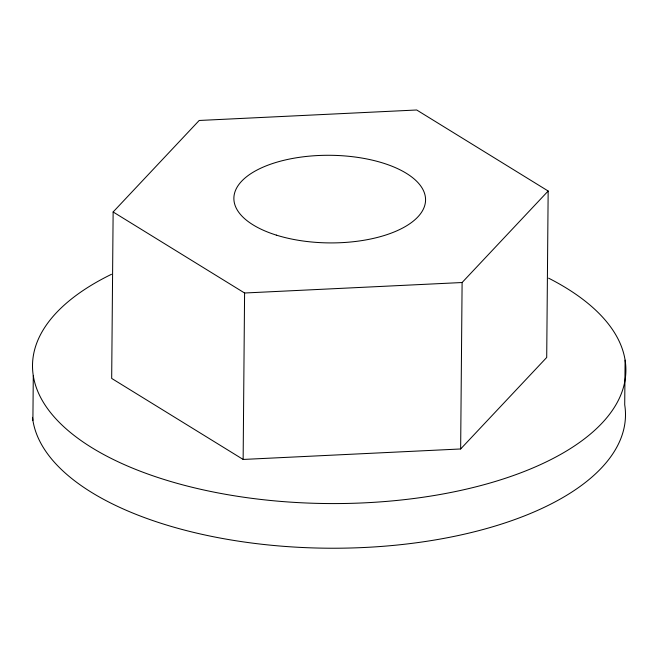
<?xml version="1.0" encoding="UTF-8"?>
<svg xmlns="http://www.w3.org/2000/svg" width="658" height="658" viewBox="0 0 658 658"><rect width="100%" height="100%" fill="white"/><g stroke="black" fill="none" stroke-linecap="round" stroke-linejoin="round"><path stroke-width="0.99" d="M32.9 420.363L33.287 375.71M113.135 211.975L111.679 378.424L243.139 459.449L460.649 448.97L546.708 357.459L548.163 191.017L416.703 109.993L199.193 120.472L113.135 211.975L244.587 293.007L462.105 282.521L548.163 191.017M243.139 459.449L244.587 293.007M460.649 448.97L462.105 282.521M625.1 360.173L624.713 404.826A296.692 135.614 0.5 0 1 346.972 548.089A296.692 135.614 0.5 0 1 32.497 417.345M548.599 278.161A296.692 135.614 0.5 0 1 535.053 467.024A296.692 135.614 0.5 0 1 121.491 463.347A296.692 135.614 0.5 0 1 111.531 274.279M276.335 235.12A95.854 43.815 0.5 0 0 425.348 202.697A95.854 43.815 0.5 0 0 287.456 159.483A95.854 43.815 0.5 0 0 276.335 235.12"/></g></svg>
